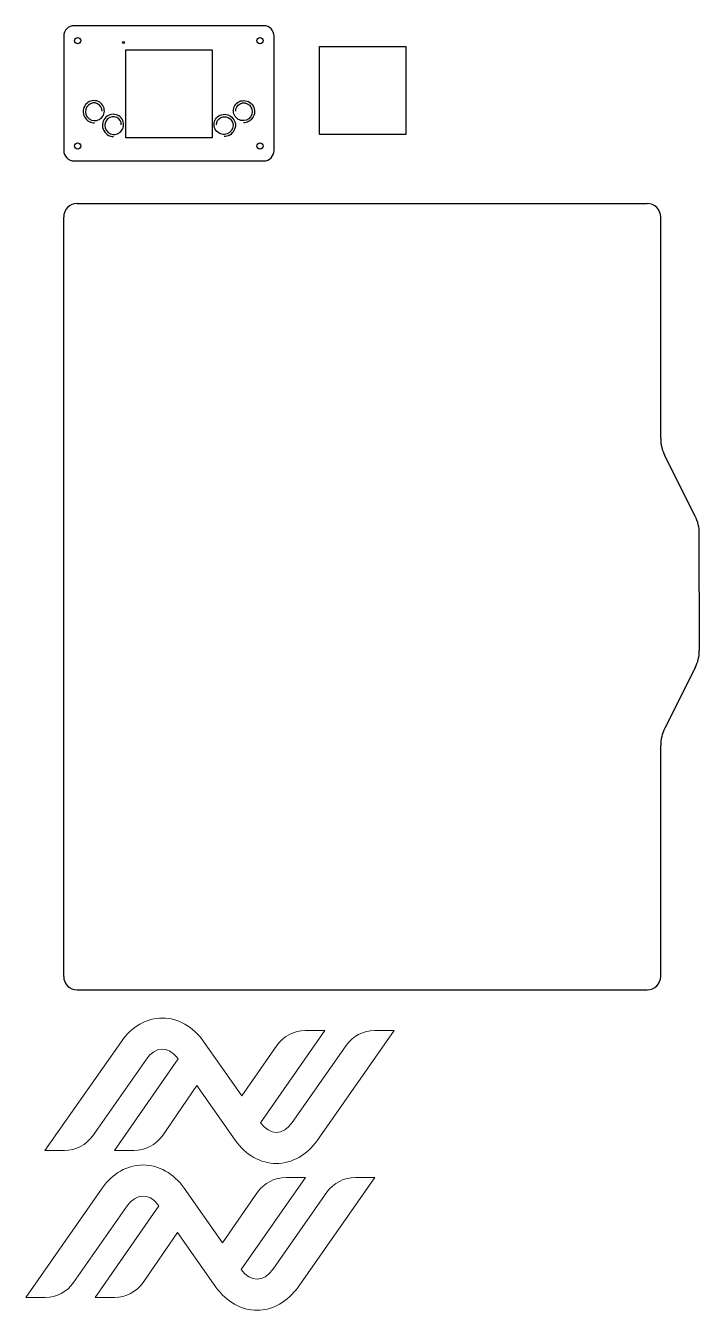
# Model space of a CAD drawing. Header units: millimetres. Extents: x 4533 to 7260, y 2949 to 4212.
# Drawn here: x 6911 to 7260, y 3547 to 4212 of the extents above; entities that cross this region are included whole.
import ezdxf

# ---------------------------------------------------------------- set-up
doc = ezdxf.new("R2010")
doc.units = ezdxf.units.MM
doc.layers.add('Layer 1', color=7, linetype='Continuous')

msp = doc.modelspace()

# ---------------------------------------------------------------- linework, layer by layer
for p, q in [((7034.2, 4211.61), (6936.1, 4211.61)), ((6930.67, 4206.18), (6930.67, 4147.03)), ((7039.62, 4147.03), (7039.62, 4206.18)), ((6962.79, 4153.52), (6962.79, 4199.04)), ((6962.79, 4199.04), (6985.15, 4199.04)), ((6985.15, 4199.04), (7007.51, 4199.04)), ((7007.51, 4199.04), (7007.51, 4153.52)), ((7063.12, 4155.3), (7063.12, 4200.82)), ((7063.12, 4200.82), (7085.48, 4200.82)), ((7085.48, 4200.82), (7107.84, 4200.82)), ((7107.84, 4200.82), (7107.84, 4155.3)), ((7007.51, 4153.52), (6962.79, 4153.52)), ((7107.84, 4155.3), (7063.12, 4155.3)), ((6936.1, 4141.61), (7034.2, 4141.61)), ((6937.67, 4119.55), (7232.87, 4119.55)), ((6930.67, 3719.55), (6930.67, 4112.55)), ((7239.87, 3998.04), (7239.87, 4112.55)), ((7257.74, 3957.79), (7242.01, 3989.05)), ((7259.87, 3918.55), (7259.87, 3948.8)), ((7259.87, 3918.55), (7259.87, 3888.3)), ((7257.74, 3879.31), (7242.01, 3848.05)), ((7239.87, 3719.55), (7239.87, 3839.06)), ((6937.67, 3712.55), (7232.87, 3712.55))]:
    msp.add_line(p, q)
at = {"color": 5}
for p, q in [((7063.12, 4155.3), (7063.12, 4200.82)), ((7063.12, 4200.82), (7085.48, 4200.82)), ((7085.48, 4200.82), (7107.84, 4200.82)), ((7107.84, 4200.82), (7107.84, 4155.3)), ((7107.84, 4155.3), (7063.12, 4155.3))]:
    msp.add_line(p, q, dxfattribs=at)
for centre, radius in [((6937.95, 4203.88), 1.6), ((6961.68, 4202.89), 0.5), ((7032.35, 4203.88), 1.6), ((6937.95, 4149.33), 1.6), ((7032.35, 4149.33), 1.6)]:
    msp.add_circle(centre, radius)
for centre, radius, start, end in [((6936.1, 4206.18), 5.43, 90, 180), ((7034.2, 4206.18), 5.43, 0, 90), ((6936.1, 4147.03), 5.43, 180, 270), ((7034.2, 4147.03), 5.43, 270, 0), ((6937.67, 4112.55), 7, 90, 180), ((7232.87, 4112.55), 7, 0, 90), ((7259.87, 3998.04), 20, 180, 206.71316), ((7239.87, 3948.8), 20, 0, 26.71316), ((7239.87, 3888.3), 20, 333.28684, 0), ((7259.87, 3839.06), 20, 153.28684, 180), ((6937.67, 3719.55), 7, 180, 270), ((7232.87, 3719.55), 7, 270, 0)]:
    msp.add_arc(centre, radius, start, end)
for points in [[(6950.55, 4167.35), (6950.62, 4168.91, 0.16), (6949.68, 4170.53, 0.32), (6948.19, 4171.24, 0.47), (6946.7, 4171.96, 0.63), (6944.75, 4171.7, 0.79), (6943.45, 4170.55, 0.95), (6942.15, 4169.39, 1.1), (6941.6, 4167.39, 1.26), (6942.19, 4165.66, 1.42), (6942.78, 4163.93, 1.58), (6944.5, 4162.59, 1.74), (6946.41, 4162.46, 1.89), (6948.31, 4162.33, 2.05), (6950.31, 4163.43, 2.21), (6951.21, 4165.22, 2.37), (6952.11, 4167.01, 2.52), (6951.85, 4169.38, 2.68), (6950.49, 4170.97, 2.84), (6949.14, 4172.56, 3), (6946.76, 4173.26, 3.15), (6944.68, 4172.61, 3.31), (6942.61, 4171.95, 3.47), (6940.97, 4169.95, 3.63), (6940.76, 4167.69, 3.79), (6940.55, 4165.44, 3.94), (6941.81, 4163.06, 4.1), (6943.88, 4161.95, 4.26), (6944.7, 4161.52, 4.32), (6945.62, 4161.29, 4.38), (6946.55, 4161.27, 4.44)], [(7019.75, 4167.35), (7019.67, 4168.91, 0.16), (7020.61, 4170.53, 0.32), (7022.1, 4171.24, 0.47), (7023.59, 4171.96, 0.63), (7025.55, 4171.7, 0.79), (7026.85, 4170.55, 0.95), (7028.15, 4169.39, 1.1), (7028.7, 4167.39, 1.26), (7028.11, 4165.66, 1.42), (7027.51, 4163.93, 1.58), (7025.8, 4162.59, 1.74), (7023.89, 4162.46, 1.89), (7021.98, 4162.33, 2.05), (7019.99, 4163.43, 2.21), (7019.09, 4165.22, 2.37), (7018.19, 4167.01, 2.52), (7018.45, 4169.38, 2.68), (7019.8, 4170.97, 2.84), (7021.16, 4172.56, 3), (7023.54, 4173.26, 3.15), (7025.62, 4172.61, 3.31), (7027.69, 4171.95, 3.47), (7029.33, 4169.95, 3.63), (7029.54, 4167.69, 3.79), (7029.74, 4165.44, 3.94), (7028.49, 4163.06, 4.1), (7026.41, 4161.95, 4.26), (7025.6, 4161.52, 4.32), (7024.68, 4161.29, 4.38), (7023.75, 4161.27, 4.44)], [(6960.52, 4160.25), (6960.59, 4161.81, 0.16), (6959.65, 4163.43, 0.32), (6958.16, 4164.14, 0.47), (6956.67, 4164.86, 0.63), (6954.72, 4164.6, 0.79), (6953.42, 4163.45, 0.95), (6952.12, 4162.29, 1.1), (6951.57, 4160.29, 1.26), (6952.16, 4158.56, 1.42), (6952.75, 4156.83, 1.58), (6954.47, 4155.49, 1.74), (6956.38, 4155.36, 1.89), (6958.28, 4155.23, 2.05), (6960.28, 4156.33, 2.21), (6961.18, 4158.12, 2.37), (6962.08, 4159.91, 2.52), (6961.82, 4162.28, 2.68), (6960.46, 4163.87, 2.84), (6959.11, 4165.46, 3), (6956.73, 4166.16, 3.15), (6954.65, 4165.51, 3.31), (6952.58, 4164.85, 3.47), (6950.94, 4162.85, 3.63), (6950.73, 4160.59, 3.79), (6950.52, 4158.34, 3.94), (6951.78, 4155.96, 4.1), (6953.85, 4154.85, 4.26), (6954.67, 4154.42, 4.32), (6955.59, 4154.19, 4.38), (6956.52, 4154.17, 4.44)], [(7009.78, 4160.25), (7009.7, 4161.81, 0.16), (7010.64, 4163.43, 0.32), (7012.13, 4164.14, 0.47), (7013.62, 4164.86, 0.63), (7015.58, 4164.6, 0.79), (7016.88, 4163.45, 0.95), (7018.18, 4162.29, 1.1), (7018.73, 4160.29, 1.26), (7018.14, 4158.56, 1.42), (7017.54, 4156.83, 1.58), (7015.83, 4155.49, 1.74), (7013.92, 4155.36, 1.89), (7012.01, 4155.23, 2.05), (7010.02, 4156.33, 2.21), (7009.12, 4158.12, 2.37), (7008.22, 4159.91, 2.52), (7008.48, 4162.28, 2.68), (7009.83, 4163.87, 2.84), (7011.19, 4165.46, 3), (7013.57, 4166.16, 3.15), (7015.65, 4165.51, 3.31), (7017.72, 4164.85, 3.47), (7019.36, 4162.85, 3.63), (7019.57, 4160.59, 3.79), (7019.77, 4158.34, 3.94), (7018.52, 4155.96, 4.1), (7016.44, 4154.85, 4.26), (7015.63, 4154.42, 4.32), (7014.71, 4154.19, 4.38), (7013.78, 4154.17, 4.44)]]:
    msp.add_open_spline(points, degree=3, knots=[0, 0, 0, 0, 1.17079, 1.17079, 1.17079, 2.34158, 2.34158, 2.34158, 3.512369, 3.512369, 3.512369, 4.683159, 4.683159, 4.683159, 5.853949, 5.853949, 5.853949, 7.024739, 7.024739, 7.024739, 8.195529, 8.195529, 8.195529, 9.366318, 9.366318, 9.366318, 10.537108, 10.537108, 10.537108, 10.995479, 10.995479, 10.995479, 10.995479])
at = {"layer": 'Layer 1', "lineweight": 0}
for points in [[(6931.06, 3629.41), (6936.93, 3629.41), (6942.44, 3632.27), (6945.82, 3637.08), (6945.82, 3637.08), (6973.55, 3676.75), (6973.55, 3676.75), (6978.13, 3683.27), (6984.68, 3683.53), (6989.43, 3677.56), (6989.43, 3677.56), (6989.95, 3676.82), (6989.95, 3676.82), (6989.95, 3676.82), (6956.93, 3629.4), (6956.93, 3629.4), (6956.93, 3629.4), (6967.01, 3629.4), (6967.01, 3629.4), (6972.88, 3629.4), (6978.39, 3632.27), (6981.77, 3637.08), (6981.77, 3637.08), (6999.67, 3662.99), (6999.67, 3662.99), (6999.67, 3662.99), (7019.52, 3634.76), (7019.52, 3634.76), (7024.89, 3627.11), (7032.64, 3622.71), (7040.78, 3622.71), (7048.92, 3622.72), (7056.66, 3627.11), (7062.04, 3634.76), (7062.04, 3634.76), (7101.83, 3691.49), (7101.83, 3691.49), (7101.83, 3691.49), (7091.75, 3691.49), (7091.75, 3691.49), (7085.88, 3691.49), (7080.37, 3688.64), (7077, 3683.83), (7077, 3683.83), (7049.02, 3643.9), (7049.02, 3643.9), (7044.26, 3637.13), (7037.39, 3637.12), (7032.61, 3643.81), (7032.61, 3643.81), (7065.95, 3691.49), (7065.95, 3691.49), (7065.95, 3691.49), (7055.88, 3691.49), (7055.88, 3691.49), (7050, 3691.49), (7044.5, 3688.63), (7041.12, 3683.83), (7041.12, 3683.83), (7022.89, 3657.65), (7022.89, 3657.65), (7022.89, 3657.65), (7003.06, 3685.9), (7003.06, 3685.9), (6997.68, 3693.55), (6989.94, 3697.94), (6981.8, 3697.94), (6973.67, 3697.94), (6965.92, 3693.55), (6960.54, 3685.9), (6960.54, 3685.9), (6920.98, 3629.41), (6920.98, 3629.41), (6920.98, 3629.41), (6931.06, 3629.41), (6931.06, 3629.41)], [(6921.06, 3553.39), (6926.93, 3553.39), (6932.44, 3556.25), (6935.82, 3561.05), (6935.82, 3561.05), (6963.55, 3600.73), (6963.55, 3600.73), (6968.14, 3607.25), (6974.68, 3607.51), (6979.43, 3601.54), (6979.43, 3601.54), (6979.95, 3600.8), (6979.95, 3600.8), (6979.95, 3600.8), (6946.93, 3553.38), (6946.93, 3553.38), (6946.93, 3553.38), (6957.01, 3553.38), (6957.01, 3553.38), (6962.89, 3553.38), (6968.39, 3556.25), (6971.77, 3561.05), (6971.77, 3561.05), (6989.67, 3586.97), (6989.67, 3586.97), (6989.67, 3586.97), (7009.52, 3558.74), (7009.52, 3558.74), (7014.89, 3551.09), (7022.64, 3546.69), (7030.78, 3546.69), (7038.92, 3546.7), (7046.66, 3551.09), (7052.04, 3558.74), (7052.04, 3558.74), (7091.83, 3615.47), (7091.83, 3615.47), (7091.83, 3615.47), (7081.75, 3615.47), (7081.75, 3615.47), (7075.88, 3615.47), (7070.38, 3612.61), (7067, 3607.81), (7067, 3607.81), (7039.02, 3567.88), (7039.02, 3567.88), (7034.26, 3561.11), (7027.39, 3561.1), (7022.61, 3567.79), (7022.61, 3567.79), (7055.96, 3615.47), (7055.96, 3615.47), (7055.96, 3615.47), (7045.88, 3615.47), (7045.88, 3615.47), (7040.01, 3615.47), (7034.5, 3612.61), (7031.12, 3607.81), (7031.12, 3607.81), (7012.89, 3581.62), (7012.89, 3581.62), (7012.89, 3581.62), (6993.06, 3609.88), (6993.06, 3609.88), (6987.69, 3617.53), (6979.94, 3621.92), (6971.8, 3621.92), (6963.67, 3621.92), (6955.92, 3617.53), (6950.54, 3609.88), (6950.54, 3609.88), (6910.98, 3553.39), (6910.98, 3553.39), (6910.98, 3553.39), (6921.06, 3553.39), (6921.06, 3553.39)]]:
    msp.add_open_spline(points, degree=3, knots=[0, 0, 0, 0, 1, 1, 1, 2, 2, 2, 3, 3, 3, 4, 4, 4, 5, 5, 5, 6, 6, 6, 7, 7, 7, 8, 8, 8, 9, 9, 9, 10, 10, 10, 11, 11, 11, 12, 12, 12, 13, 13, 13, 14, 14, 14, 15, 15, 15, 16, 16, 16, 17, 17, 17, 18, 18, 18, 19, 19, 19, 20, 20, 20, 21, 21, 21, 22, 22, 22, 23, 23, 23, 24, 24, 24, 25, 25, 25, 25], dxfattribs=at)

doc.saveas('drawing.dxf')
